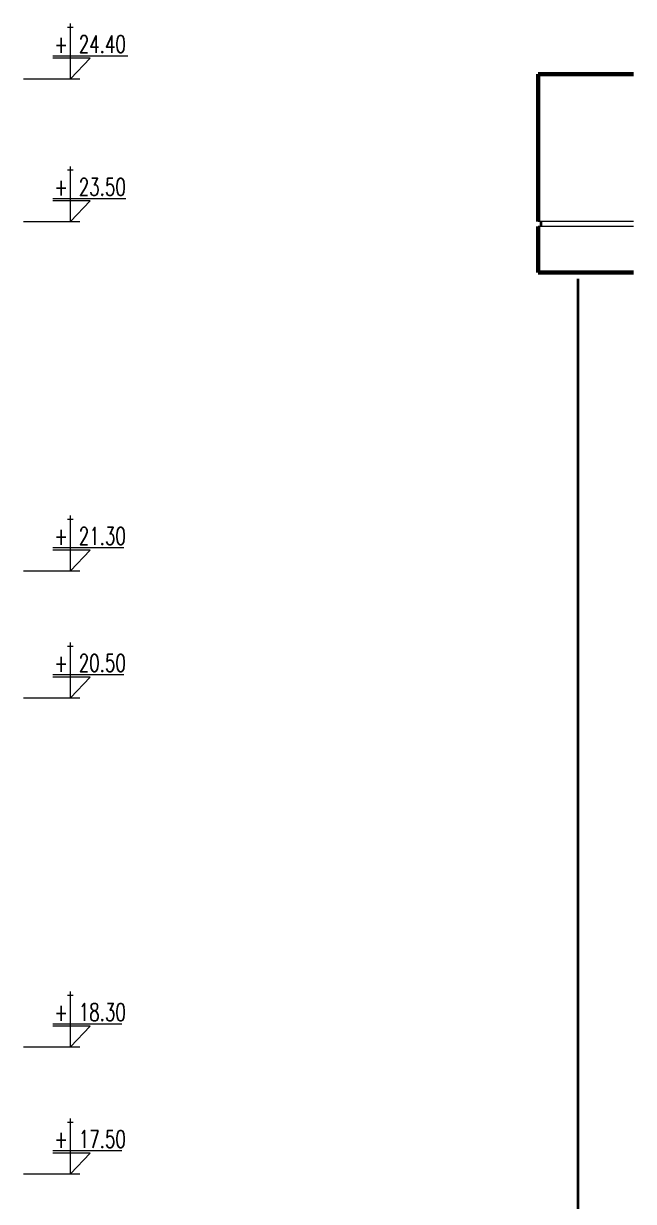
# Model space of a CAD drawing. Header units: millimetres. Extents: x 2016.56 to 2021.8, y 13721.83 to 13722.48.
# Drawn here: x 2021.3286 to 2021.4055, y 13722.2815 to 13722.4299 of the extents above; entities that cross this region are included whole.
import ezdxf

# ---------------------------------------------------------------- set-up
doc = ezdxf.new("R2010")
doc.units = ezdxf.units.MM
for name, color, linetype, lineweight in [('DUVAR', 4, 'Continuous', 40), ('kolon', 5, 'Continuous', 60), ('PENCERE', 3, 'Continuous', 13), ('TEXT', 7, 'Continuous', 20)]:
    doc.layers.add(name, color=color, linetype=linetype, lineweight=lineweight)
doc.styles.get("Standard").update_dxf_attribs({"font": 'txt.shx', "width": 0.7, "height": 11})

msp = doc.modelspace()

# ---------------------------------------------------------------- linework, layer by layer
at = {"layer": 'DUVAR'}
for p, q in [((2021.39382, 13722.40494), (2021.39382, 13722.40434)), ((2021.39852, 13722.39774), (2021.39852, 13721.97854))]:
    msp.add_line(p, q, dxfattribs=at)
at = {"layer": 'kolon'}
for p, q in [((2021.39352, 13722.42354), (2021.39352, 13722.40494)), ((2021.40552, 13722.42354), (2021.39352, 13722.42354)), ((2021.39352, 13722.40434), (2021.39352, 13722.39854)), ((2021.40552, 13722.39854), (2021.39352, 13722.39854))]:
    msp.add_line(p, q, dxfattribs=at)
at = {"layer": 'PENCERE'}
for p, q in [((2021.40552, 13722.40494), (2021.39352, 13722.40494)), ((2021.40552, 13722.40434), (2021.39352, 13722.40434))]:
    msp.add_line(p, q, dxfattribs=at)
at = {"layer": 'TEXT'}
for p, q in [((2021.33449, 13722.42294), (2021.33449, 13722.4299)), ((2021.33411, 13722.42945), (2021.33486, 13722.42945)), ((2021.34175, 13722.42581), (2021.33229, 13722.42581)), ((2021.33698, 13722.42554), (2021.33229, 13722.42554)), ((2021.33449, 13722.42294), (2021.33698, 13722.42554)), ((2021.32858, 13722.42294), (2021.33569, 13722.42294)), ((2021.33449, 13722.40494), (2021.33449, 13722.4119)), ((2021.33411, 13722.41145), (2021.33486, 13722.41145)), ((2021.34149, 13722.40781), (2021.33229, 13722.40781)), ((2021.33698, 13722.40754), (2021.33229, 13722.40754)), ((2021.33449, 13722.40494), (2021.33698, 13722.40754)), ((2021.32858, 13722.40494), (2021.33569, 13722.40494)), ((2021.33411, 13722.36745), (2021.33486, 13722.36745)), ((2021.33449, 13722.36094), (2021.33449, 13722.3679)), ((2021.34124, 13722.36381), (2021.33229, 13722.36381)), ((2021.33698, 13722.36354), (2021.33229, 13722.36354)), ((2021.33449, 13722.36094), (2021.33698, 13722.36354)), ((2021.32858, 13722.36094), (2021.33569, 13722.36094)), ((2021.33411, 13722.35145), (2021.33486, 13722.35145)), ((2021.33449, 13722.34494), (2021.33449, 13722.3519)), ((2021.34124, 13722.34781), (2021.33229, 13722.34781)), ((2021.33698, 13722.34754), (2021.33229, 13722.34754)), ((2021.33449, 13722.34494), (2021.33698, 13722.34754)), ((2021.32858, 13722.34494), (2021.33569, 13722.34494)), ((2021.33449, 13722.30094), (2021.33449, 13722.3079)), ((2021.33411, 13722.30745), (2021.33486, 13722.30745)), ((2021.341, 13722.30381), (2021.33229, 13722.30381)), ((2021.33698, 13722.30354), (2021.33229, 13722.30354)), ((2021.33449, 13722.30094), (2021.33698, 13722.30354)), ((2021.32858, 13722.30094), (2021.33569, 13722.30094)), ((2021.33449, 13722.28494), (2021.33449, 13722.2919)), ((2021.33411, 13722.29145), (2021.33486, 13722.29145)), ((2021.341, 13722.28781), (2021.33229, 13722.28781)), ((2021.33698, 13722.28754), (2021.33229, 13722.28754)), ((2021.33449, 13722.28494), (2021.33698, 13722.28754)), ((2021.32858, 13722.28494), (2021.33569, 13722.28494))]:
    msp.add_line(p, q, dxfattribs=at)

# ---------------------------------------------------------------- texts
at = {"layer": 'TEXT', "width": 0.7}
for s, p in [('+ 24.40', (2021.33246, 13722.42621)), ('+ 23.50', (2021.33246, 13722.40821)), ('+ 21.30', (2021.33246, 13722.36421)), ('+ 20.50', (2021.33246, 13722.34821)), ('+ 18.30', (2021.33246, 13722.30421)), ('+ 17.50', (2021.33246, 13722.28821))]:
    msp.add_text(s, height=0.0022, dxfattribs=at).set_placement(p)

doc.saveas('drawing.dxf')
